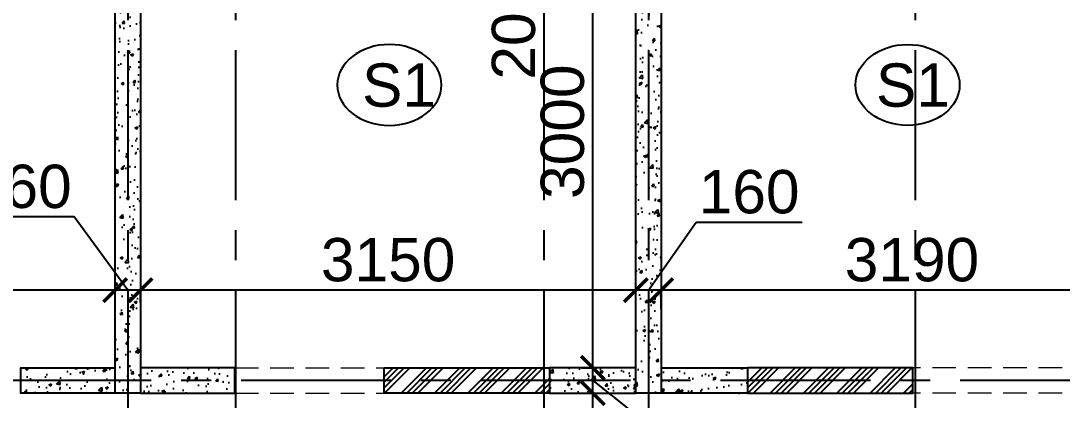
# Model space of a CAD drawing. Header units: inches. Extents: x -1898 to 127651, y -195120 to -109120.
# Drawn here: x 76911 to 83531, y -123195 to -120786 of the extents above; entities that cross this region are included whole.
import ezdxf

# ---------------------------------------------------------------- set-up
doc = ezdxf.new("R2010")
doc.units = ezdxf.units.IN
doc.header["$MEASUREMENT"] = 0
doc.linetypes.add('CENTER', pattern=[50.8, 31.75, -6.35, 6.35, -6.35])
doc.linetypes.add('Hidden', pattern=[3, 2, -1])
for name, color, linetype in [('160 R.C. WALL HAT', 8, 'Continuous'), ('160 R.C.WALL', 6, 'Continuous'), ('DIM', 251, 'Continuous'), ('GRID', 8, 'CENTER'), ('NON STRUC R.C.WALL', 6, 'Continuous'), ('NON.STRUC.R.C.WALLS', 1, 'Continuous')]:
    doc.layers.add(name, color=color, linetype=linetype)
for name, color, linetype, lineweight in [('BEAMS', 3, 'Continuous', 0), ('SLAB CIR', 1, 'Continuous', 25), ('SLAB TXT', 3, 'Continuous', 0)]:
    doc.layers.add(name, color=color, linetype=linetype, lineweight=lineweight)
doc.styles.add('T200', font='sanss___.ttf', dxfattribs={"height": 275})
doc.styles.add('T300', font='sanss___.ttf', dxfattribs={"height": 350})
doc.dimstyles.new('T 200', dxfattribs={"dimtxt": 275, "dimasz": 150, "dimexe": 1, "dimexo": 0, "dimgap": 50, "dimtad": 1, "dimdec": 0, "dimrnd": 5, "dimdsep": 46, "dimtxsty": 'T200', "dimblk": 'ARCHTICK', "dimcen": 2.5, "dimdle": 1, "dimclrd": 5, "dimclre": 253, "dimclrt": 1, "dimadec": 0, "dimazin": 0, "dimtfac": 1, "dimtdec": 0, "dimtmove": 2, "dimatfit": 3, "dimfxl": 0, "dimarcsym": 0})
pattern_1 = [(50, (2184721.52, 112605.64), (179.315046, -15.688034), [18.75, -206.25]), (355, (2184721.52, 112605.64), (-34.687833, 188.048033), [15, -165]), (100.451444, (2184736.47, 112604.33), (144.627212, 172.359998), [15.935048, -175.285528]), (46.1842, (2184721.52, 112655.64), (266.810333, -41.37982), [28.125, -309.375]), (96.635635, (2184743.76, 112652.2), (233.665486, 243.52965), [23.902586, -262.92844]), (351.184164, (2184721.52, 112655.64), (233.665486, 243.52965), [22.5, -247.5]), (21, (2184746.52, 112643.14), (149.226763, -100.654723), [18.75, -206.25]), (326, (2184746.52, 112643.14), (60.828833, 181.287511), [15, -165]), (71.451445, (2184758.96, 112634.75), (210.055594, 80.632788), [15.935047, -175.285528]), (37.5, (2184721.524, 112605.64), (3.0399638, 83.2234635), [0, -163, 0, -167.5, 0, -165.625]), (7.5, (2184721.52, 112605.64), (65.7673844, 98.602928), [0, -95.5, 0, -159.25, 0, -63.125]), (327.5, (2184665.774, 112605.64), (133.455609, -5.638718), [0, -62.5, 0, -195, 0, -258.75]), (317.5, (2184640.77, 112605.64), (145.7965423, 25.0262456), [0, -81.25, 0, -129.5, 0, -183.75])]

# ---------------------------------------------------------------- blocks, each defined once
blk = doc.blocks.new('_ARCHTICK')
at = {"color": 0, "linetype": 'ByBlock', "const_width": 0.15}
blk.add_lwpolyline([(-0.5, -0.5), (0.5, 0.5)], dxfattribs=at)
blk = doc.blocks.new('*D608')
at = {"layer": 'Defpoints', "color": 0}
for p in [(80981, -122496.6), (80981, -122615.3, 14.7), (84171, -122615.3, 14.7)]:
    blk.add_point(p, dxfattribs=at)
at = {"layer": 'DIM', "color": 5, "lineweight": -2}
blk.add_line((84172, -122496.6), (80980, -122496.6), dxfattribs=at)
at = {"layer": 'DIM', "color": 253, "lineweight": -2}
for p, q in [((80981, -122615.3), (80981, -122495.6)), ((84171, -122615.3), (84171, -122495.6))]:
    blk.add_line(p, q, dxfattribs=at)
at = {"layer": 'DIM', "color": 5, "lineweight": -2, "xscale": 150, "yscale": 150, "zscale": 150, "rotation": 180}
blk.add_blockref('_ARCHTICK', (80981, -122496.6), dxfattribs=at)
at = {"layer": 'DIM', "color": 5, "lineweight": -2, "xscale": 150, "yscale": 150, "zscale": 150}
blk.add_blockref('_ARCHTICK', (84171, -122496.6), dxfattribs=at)
at = {"layer": 'DIM', "color": 1, "insert": (82576, -122304.8), "char_height": 275, "attachment_point": 5, "style": 'T200'}
blk.add_mtext('3190', dxfattribs=at)
blk = doc.blocks.new('*D609')
at = {"layer": 'Defpoints', "color": 0}
for p in [(80821, -122496.6), (80821, -122620, 14.7), (80981, -122615.3, 14.7)]:
    blk.add_point(p, dxfattribs=at)
at = {"layer": 'DIM', "color": 5, "lineweight": -2}
for p, q in [((80901, -122496.6), (81204.8, -122064.9)), ((81204.8, -122064.9), (81877.1, -122064.9)), ((80982, -122496.6), (80820, -122496.6))]:
    blk.add_line(p, q, dxfattribs=at)
at = {"layer": 'DIM', "color": 253, "lineweight": -2}
for p, q in [((80821, -122620), (80821, -122495.6)), ((80981, -122615.3), (80981, -122495.6))]:
    blk.add_line(p, q, dxfattribs=at)
at = {"layer": 'DIM', "color": 5, "lineweight": -2, "xscale": 150, "yscale": 150, "zscale": 150, "rotation": 180}
blk.add_blockref('_ARCHTICK', (80821, -122496.6), dxfattribs=at)
at = {"layer": 'DIM', "color": 5, "lineweight": -2, "xscale": 150, "yscale": 150, "zscale": 150}
blk.add_blockref('_ARCHTICK', (80981, -122496.6), dxfattribs=at)
at = {"layer": 'DIM', "color": 1, "insert": (81541, -121873.1), "char_height": 275, "attachment_point": 5, "style": 'T200'}
blk.add_mtext('160', dxfattribs=at)
blk = doc.blocks.new('*D610')
at = {"layer": 'Defpoints', "color": 0}
for p in [(77671, -122496.6), (77671, -122574.1, 14.7), (80821, -122620, 14.7)]:
    blk.add_point(p, dxfattribs=at)
at = {"layer": 'DIM', "color": 5, "lineweight": -2}
blk.add_line((80822, -122496.6), (77670, -122496.6), dxfattribs=at)
at = {"layer": 'DIM', "color": 253, "lineweight": -2}
for p, q in [((77671, -122574.1), (77671, -122495.6)), ((80821, -122620), (80821, -122495.6))]:
    blk.add_line(p, q, dxfattribs=at)
at = {"layer": 'DIM', "color": 5, "lineweight": -2, "xscale": 150, "yscale": 150, "zscale": 150, "rotation": 180}
blk.add_blockref('_ARCHTICK', (77671, -122496.6), dxfattribs=at)
at = {"layer": 'DIM', "color": 5, "lineweight": -2, "xscale": 150, "yscale": 150, "zscale": 150}
blk.add_blockref('_ARCHTICK', (80821, -122496.6), dxfattribs=at)
at = {"layer": 'DIM', "color": 1, "insert": (79246, -122304.8), "char_height": 275, "attachment_point": 5, "style": 'T200'}
blk.add_mtext('3150', dxfattribs=at)
blk = doc.blocks.new('*D611')
at = {"layer": 'Defpoints', "color": 0}
for p in [(77511, -122496.6), (77671, -122574.1, 14.7), (77511, -122605.9, 14.7)]:
    blk.add_point(p, dxfattribs=at)
at = {"layer": 'DIM', "color": 5, "lineweight": -2}
for p, q in [((77250.1, -122031), (76577.9, -122031)), ((77591, -122496.6), (77250.1, -122031)), ((77672, -122496.6), (77510, -122496.6))]:
    blk.add_line(p, q, dxfattribs=at)
at = {"layer": 'DIM', "color": 253, "lineweight": -2}
for p, q in [((77511, -122605.9), (77511, -122495.6)), ((77671, -122574.1), (77671, -122495.6))]:
    blk.add_line(p, q, dxfattribs=at)
at = {"layer": 'DIM', "color": 5, "lineweight": -2, "xscale": 150, "yscale": 150, "zscale": 150, "rotation": 180}
blk.add_blockref('_ARCHTICK', (77511, -122496.6), dxfattribs=at)
at = {"layer": 'DIM', "color": 5, "lineweight": -2, "xscale": 150, "yscale": 150, "zscale": 150}
blk.add_blockref('_ARCHTICK', (77671, -122496.6), dxfattribs=at)
at = {"layer": 'DIM', "color": 1, "insert": (76914, -121839.1), "char_height": 275, "attachment_point": 5, "style": 'T200'}
blk.add_mtext('160', dxfattribs=at)
blk = doc.blocks.new('*D612')
at = {"layer": 'Defpoints', "color": 0}
for p in [(74361, -122496.6), (74361, -122575.4, 14.7), (77511, -122605.9, 14.7)]:
    blk.add_point(p, dxfattribs=at)
at = {"layer": 'DIM', "color": 5, "lineweight": -2}
blk.add_line((77512, -122496.6), (74360, -122496.6), dxfattribs=at)
at = {"layer": 'DIM', "color": 253, "lineweight": -2}
for p, q in [((74361, -122575.4), (74361, -122495.6)), ((77511, -122605.9), (77511, -122495.6))]:
    blk.add_line(p, q, dxfattribs=at)
at = {"layer": 'DIM', "color": 5, "lineweight": -2, "xscale": 150, "yscale": 150, "zscale": 150, "rotation": 180}
blk.add_blockref('_ARCHTICK', (74361, -122496.6), dxfattribs=at)
at = {"layer": 'DIM', "color": 5, "lineweight": -2, "xscale": 150, "yscale": 150, "zscale": 150}
blk.add_blockref('_ARCHTICK', (77511, -122496.6), dxfattribs=at)
at = {"layer": 'DIM', "color": 1, "insert": (75936, -122304.8), "char_height": 275, "attachment_point": 5, "style": 'T200'}
blk.add_mtext('3150', dxfattribs=at)
blk = doc.blocks.new('*D550')
at = {"layer": 'Defpoints', "color": 0}
for p in [(80470.4, -123150.2, 14.7), (80547, -123150.2), (80491.1, -124950.2, 14.7)]:
    blk.add_point(p, dxfattribs=at)
at = {"layer": 'DIM', "color": 253, "lineweight": -2}
for p, q in [((80470.4, -123150.2), (80548, -123150.2)), ((80491.1, -124950.2), (80548, -124950.2))]:
    blk.add_line(p, q, dxfattribs=at)
at = {"layer": 'DIM', "color": 5, "lineweight": -2}
blk.add_line((80547, -124951.2), (80547, -123149.2), dxfattribs=at)
at = {"layer": 'DIM', "color": 5, "lineweight": -2, "xscale": 150, "yscale": 150, "zscale": 150}
for p, rotation in [((80547, -123150.2), 90), ((80547, -124950.2), 270)]:
    blk.add_blockref('_ARCHTICK', p, dxfattribs=dict(at, rotation=rotation))
at = {"layer": 'DIM', "color": 1, "insert": (80355.4, -124050.2), "char_height": 275, "attachment_point": 5, "rotation": 90, "style": 'T200'}
blk.add_mtext('1800', dxfattribs=at)
blk = doc.blocks.new('*D551')
at = {"layer": 'Defpoints', "color": 0}
for p in [(80478.2, -122990.2, 14.7), (80547, -122990.2), (80470.4, -123150.2, 14.7)]:
    blk.add_point(p, dxfattribs=at)
at = {"layer": 'DIM', "color": 253, "lineweight": -2}
for p, q in [((80478.2, -122990.2), (80548, -122990.2)), ((80470.4, -123150.2), (80548, -123150.2))]:
    blk.add_line(p, q, dxfattribs=at)
at = {"layer": 'DIM', "color": 5, "lineweight": -2}
for p, q in [((80547, -123151.2), (80547, -122989.2)), ((80547, -123070.2), (80901, -123351.2)), ((80901, -123351.2), (80901, -124023.4))]:
    blk.add_line(p, q, dxfattribs=at)
at = {"layer": 'DIM', "color": 5, "lineweight": -2, "xscale": 150, "yscale": 150, "zscale": 150}
for p, rotation in [((80547, -122990.2), 90), ((80547, -123150.2), 270)]:
    blk.add_blockref('_ARCHTICK', p, dxfattribs=dict(at, rotation=rotation))
at = {"layer": 'DIM', "color": 1, "insert": (80709.2, -123687.3), "char_height": 275, "attachment_point": 5, "rotation": 90, "style": 'T200'}
blk.add_mtext('160', dxfattribs=at)
blk = doc.blocks.new('*D552')
at = {"layer": 'Defpoints', "color": 0}
for p in [(80451.5, -119990.2, 14.7), (80547, -119990.2), (80478.2, -122990.2, 14.7)]:
    blk.add_point(p, dxfattribs=at)
at = {"layer": 'DIM', "color": 253, "lineweight": -2}
for p, q in [((80451.5, -119990.2), (80548, -119990.2)), ((80478.2, -122990.2), (80548, -122990.2))]:
    blk.add_line(p, q, dxfattribs=at)
at = {"layer": 'DIM', "color": 5, "lineweight": -2}
blk.add_line((80547, -122991.2), (80547, -119989.2), dxfattribs=at)
at = {"layer": 'DIM', "color": 5, "lineweight": -2, "xscale": 150, "yscale": 150, "zscale": 150}
for p, rotation in [((80547, -119990.2), 90), ((80547, -122990.2), 270)]:
    blk.add_blockref('_ARCHTICK', p, dxfattribs=dict(at, rotation=rotation))
at = {"layer": 'DIM', "color": 1, "insert": (80355.2, -121490.2), "char_height": 275, "attachment_point": 5, "rotation": 90, "style": 'T200'}
blk.add_mtext('3000', dxfattribs=at)
blk = doc.blocks.new('*D553')
at = {"layer": 'Defpoints', "color": 0}
for p in [(80450.6, -119790.2, 14.7), (80547, -119790.2), (80451.5, -119990.2, 14.7)]:
    blk.add_point(p, dxfattribs=at)
at = {"layer": 'DIM', "color": 253, "lineweight": -2}
for p, q in [((80450.6, -119790.2), (80548, -119790.2)), ((80451.5, -119990.2), (80548, -119990.2))]:
    blk.add_line(p, q, dxfattribs=at)
at = {"layer": 'DIM', "color": 5, "lineweight": -2}
for p, q in [((80547, -119991.2), (80547, -119789.2)), ((80547, -119890.2), (80236, -120489.9)), ((80236, -120489.9), (80236, -121188.2))]:
    blk.add_line(p, q, dxfattribs=at)
at = {"layer": 'DIM', "color": 5, "lineweight": -2, "xscale": 150, "yscale": 150, "zscale": 150}
for p, rotation in [((80547, -119790.2), 90), ((80547, -119990.2), 270)]:
    blk.add_blockref('_ARCHTICK', p, dxfattribs=dict(at, rotation=rotation))
at = {"layer": 'DIM', "color": 1, "insert": (80044.3, -120839.1), "char_height": 275, "attachment_point": 5, "rotation": 90, "style": 'T200'}
blk.add_mtext('200', dxfattribs=at)

msp = doc.modelspace()

# ---------------------------------------------------------------- hatches: boundary and pattern name
at = {"layer": '160 R.C. WALL HAT'}
h = msp.add_hatch(dxfattribs=at)
h.set_pattern_fill('AR-CONC', color=256, scale=25)
h.set_pattern_definition(pattern_1)
h.paths.add_polyline_path([(77671, -123150.2), (77511, -123150.2), (77511, -119190.2), (77671, -119190.2)])
h = msp.add_hatch(dxfattribs=at)
h.set_pattern_fill('AR-CONC', color=256, scale=25)
h.set_pattern_definition(pattern_1)
h.paths.add_polyline_path([(80821, -119190.2), (80981, -119190.2), (80981, -123150.2), (80821, -123150.2)])
h = msp.add_hatch(dxfattribs=at)
h.set_pattern_fill('AR-CONC', color=256, scale=25)
h.set_pattern_definition(pattern_1)
h.paths.add_polyline_path([(76911, -122990.2), (76911, -123150.2), (77511, -123150.2), (77511, -122990.2)])
h = msp.add_hatch(dxfattribs=at)
h.set_pattern_fill('AR-CONC', color=256, scale=25)
h.set_pattern_definition(pattern_1)
h.paths.add_polyline_path([(78271, -122990.2), (78271, -123150.2), (77671, -123150.2), (77671, -122990.2)])
h = msp.add_hatch(dxfattribs=at)
h.set_pattern_fill('AR-CONC', color=256, scale=25)
h.set_pattern_definition(pattern_1)
h.paths.add_polyline_path([(80271, -123150.2), (80271, -122990.2), (80821, -122990.2), (80821, -123150.2)])
h = msp.add_hatch(dxfattribs=at)
h.set_pattern_fill('AR-CONC', color=256, scale=25)
h.set_pattern_definition(pattern_1)
h.paths.add_polyline_path([(80981, -123150.2), (80981, -122990.2), (81531, -122990.2), (81531, -123150.2)])
at = {"layer": 'NON STRUC R.C.WALL'}
h = msp.add_hatch(dxfattribs=at)
h.set_pattern_fill('ANSI34', color=1, scale=200)
h.set_pattern_definition([(45, (2346260.05, -240371.21), (-106.066017, 106.066017), []), (45, (2346295.4, -240371.21), (-106.066017, 106.066017), []), (45, (2346330.76, -240371.21), (-106.066017, 106.066017), []), (45, (2346366.12, -240371.21), (-106.066017, 106.066017), [])])
h.paths.add_polyline_path([(79221, -122990.2), (80271, -122990.2), (80271, -123150.2), (79221, -123150.2)])
h = msp.add_hatch(dxfattribs=at)
h.set_pattern_fill('ANSI34', color=1, scale=200)
h.set_pattern_definition([(45, (2357405.32, -245571.34), (-106.066017, 106.066017), []), (45, (2357440.68, -245571.34), (-106.066017, 106.066017), []), (45, (2357476.03, -245571.34), (-106.066017, 106.066017), []), (45, (2357511.39, -245571.34), (-106.066017, 106.066017), [])])
h.paths.add_polyline_path([(82581, -122990.2), (81531, -122990.2), (81531, -123150.2), (82581, -123150.2)])

# ---------------------------------------------------------------- linework, layer by layer
at = {"layer": '160 R.C.WALL'}
for p, q in [((80821, -122990.2, 14.7), (80271, -122990.2, 14.7)), ((80271, -122990.2, 14.7), (80271, -123150.8, 14.7)), ((80981, -122990.2, 14.7), (81531, -122990.2, 14.7)), ((81531, -122990.2, 14.7), (81531, -123150.2, 14.7)), ((80271, -123150.2, 14.7), (80821, -123150.2, 14.7)), ((81531, -123150.2, 14.7), (80981, -123150.2, 14.7))]:
    msp.add_line(p, q, dxfattribs=at)
at = {"layer": '160 R.C.WALL', "elevation": 14.7}
for points in [[(77671, -123150.2), (77511, -123150.2), (77511, -119190.2), (77671, -119190.2)], [(80981, -123150.2), (80821, -123150.2), (80821, -119190.2), (80981, -119190.2)]]:
    msp.add_lwpolyline(points, close=True, dxfattribs=at)
for points in [[(77511, -123150.2), (76911, -123150.2), (76911, -122990.2), (77511, -122990.2)], [(77671, -123150.2), (78271, -123150.2), (78271, -122990.2), (77671, -122990.2)]]:
    msp.add_lwpolyline(points, dxfattribs=at)
at = {"layer": 'BEAMS', "linetype": 'Hidden', "ltscale": 75}
for p, q in [((78271, -122990.2, 14.7), (80271, -122990.2, 14.7)), ((83531, -122990.2, 14.7), (81531, -122990.2, 14.7)), ((78271, -123150.2, 14.7), (80271, -123150.2, 14.7)), ((83531, -123150.2, 14.7), (81531, -123150.2, 14.7))]:
    msp.add_line(p, q, dxfattribs=at)
at = {"layer": 'GRID', "ltscale": 30}
for p, q in [((77591, -111829.1, 14.7), (77591, -143550.6, 14.7)), ((78276, -111829.1, 14.7), (78276, -143550.6, 14.7)), ((80236, -111829.1, 14.7), (80236, -143550.6, 14.7)), ((80901, -111829.1, 14.7), (80901, -143550.6, 14.7)), ((82596, -111829.1, 14.7), (82596, -143550.6, 14.7)), ((86883.8, -123070.2, 14.7), (739.5, -123070.2, 14.7))]:
    msp.add_line(p, q, dxfattribs=at)
at = {"layer": 'NON.STRUC.R.C.WALLS', "elevation": 14.7}
for points in [[(79221, -122990.2), (80271, -122990.2), (80271, -123150.2), (79221, -123150.2)], [(82581, -122990.2), (81531, -122990.2), (81531, -123150.2), (82581, -123150.2)]]:
    msp.add_lwpolyline(points, close=True, dxfattribs=at)
at = {"layer": 'SLAB CIR', "extrusion": (0, 0, -1)}
msp.add_ellipse((79253.9, -121193.3, -0.7), major_axis=(331, 0), ratio=0.77685, dxfattribs=at)
at = {"layer": 'SLAB CIR'}
msp.add_ellipse((82548.1, -121193.3, -0.7), major_axis=(-331, 0), ratio=0.77685, dxfattribs=at)

# ---------------------------------------------------------------- texts
at = {"layer": 'SLAB TXT', "style": 'T300'}
for p in [(79080.4, -121331.3), (82347.4, -121331.3)]:
    msp.add_text('S1', height=275, dxfattribs=at).set_placement(p)

# ---------------------------------------------------------------- dimensions: what is measured, and where the dimension line sits
at = {"layer": 'DIM'}
for base, p1, p2, angle, picture, middle in [((80547, -119790.2), (80451.5, -119990.2, 14.7), (80450.6, -119790.2, 14.7), 90, '*D553', (80236, -120539.9)), ((77511, -122496.6), (77671, -122574.1, 14.7), (77511, -122605.9, 14.7), 180, '*D611', (77200.1, -122031)), ((80821, -122496.6), (80981, -122615.3, 14.7), (80821, -122620, 14.7), 180, '*D609', (81254.8, -122064.9)), ((80547, -122990.2), (80470.4, -123150.2, 14.7), (80478.2, -122990.2, 14.7), 90, '*D551', (80901, -123401.2))]:
    dim = msp.add_linear_dim(base=base, p1=p1, p2=p2, angle=angle, dimstyle='T 200', override={"dimtmove": 1}, dxfattribs=at)
    dim.commit()
    dim.dimension.update_dxf_attribs({"geometry": picture, "text_midpoint": middle, "dimtype": 160})
for base, p1, p2, angle, picture, middle in [((80547, -119990.2), (80478.2, -122990.2, 14.7), (80451.5, -119990.2, 14.7), 90, '*D552', (80355.2, -121490.2)), ((74361, -122496.6), (77511, -122605.9, 14.7), (74361, -122575.4, 14.7), 180, '*D612', (75936, -122304.8)), ((77671, -122496.6), (80821, -122620, 14.7), (77671, -122574.1, 14.7), 180, '*D610', (79246, -122304.8)), ((80981, -122496.6), (84171, -122615.3, 14.7), (80981, -122615.3, 14.7), 180, '*D608', (82576, -122304.8)), ((80547, -123150.2), (80491.1, -124950.2, 14.7), (80470.4, -123150.2, 14.7), 90, '*D550', (80355.4, -124050.2))]:
    dim = msp.add_linear_dim(base=base, p1=p1, p2=p2, angle=angle, dimstyle='T 200', dxfattribs=at)
    dim.commit()
    dim.dimension.update_dxf_attribs({"geometry": picture, "text_midpoint": middle})

doc.saveas('drawing.dxf')
